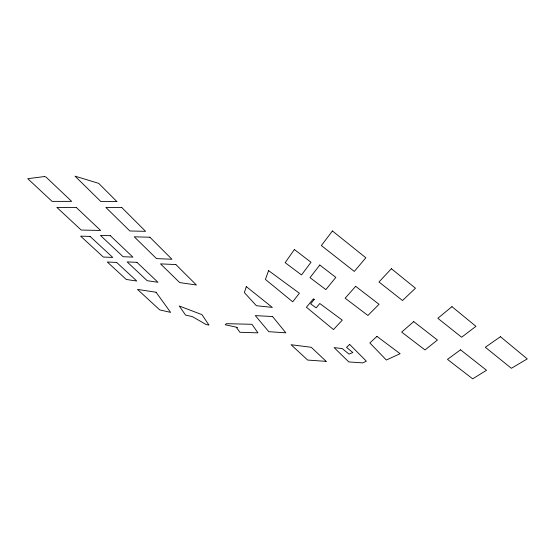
<?xml version="1.0" encoding="UTF-8"?>
<svg xmlns="http://www.w3.org/2000/svg" width="555" height="555" viewBox="0 0 555 555"><rect width="100%" height="100%" fill="white"/><g stroke="black" fill="none" stroke-linecap="round" stroke-linejoin="round"><path stroke-width="0.83" d="M246.309 286.623L244.38 292.596L256.382 305.708L272.339 307.408L246.309 286.623M268.592 270.625L265.401 279.408L292.714 301.802L299.374 293.248L268.592 270.625M294.372 249.514L285.166 262.681L301.525 274.954L311.008 262.251L294.372 249.514M332.431 230.97L321.366 245.56L354.305 271.416L365.849 257.777L332.431 230.97M319.777 265.04L310.009 277.666L325.875 289.613L335.81 277.368L319.777 265.04M314.241 299.429L310.689 303.869L316.177 307.865L319.77 303.516L342.282 320.145L333.472 329.559L306.429 307.234L313.415 298.819L314.241 299.429M355.658 286.311L345.148 298.208L367.896 315.455L379.037 304.293L355.658 286.311M391.386 268.717L378.982 281.989L402.514 300.519L415.466 288.218L391.386 268.717M237.193 327.388L236.694 327.887L239.913 332.285L257.95 332.854L251.963 324.307L226.357 323.669L225.247 324.751L237.193 327.388M349.65 344.419L346.563 347.409L352.841 352.55L349.046 354.118L342.296 348.623L334.103 347.59L348.79 361.922L362.713 362.894L366.342 361.152L349.65 344.419M376.956 336.406L369.838 342.934L386.37 360.035L400.106 353.688L376.956 336.406M413.725 321.616L401.66 332.098L424.998 349.955L437.423 340.028L413.725 321.616M451.937 306.644L437.839 318.286L461.635 337.232L475.961 326.333L451.937 306.644M460.532 349.81L447.476 359.383L472.68 378.85L486.534 370.275L460.532 349.81M500.45 336.698L485.313 347.27L511.37 368.291L527.25 358.905L500.45 336.698M44.372 176.566L27.75 178.689L52.101 201.382L71.671 201.375L46.009 177.066L44.372 176.566M116.897 201.59L100.927 201.597L75.008 176.15L98.686 183.358L116.897 201.59M121.781 207.521L105.88 207.452L129.877 230.984L145.59 231.324L121.781 207.521M76.333 207.494L56.867 207.41L81.21 230.041L100.628 230.464L76.333 207.494M110.348 235.688L100.441 235.431L123.106 256.715L132.895 257.118L110.348 235.688M149.871 237.221L134.248 236.819L156.517 258.602L171.946 259.247L149.871 237.221M90.049 236.402L80.628 236.152L103.292 257.034L112.769 257.437L90.049 236.402M136.946 262.342L127.137 261.904L147.193 280.698L157.967 282.28L136.946 262.342M175.873 264.569L160.527 263.875L179.681 282.578L196.408 285.013L175.873 264.569M116.654 262.432L107.295 262.009L126.29 279.477L136.78 281.031L116.654 262.432M272.56 316.544L255.3 315.608L268.842 331.703L285.825 332.813L272.56 316.544M326.153 361.367L307.671 360.07L291.063 344.717L311.279 347.291L326.153 361.367M208.833 324.925L206.231 324.606L192.412 316.648L185.599 315.094L179.23 305.999L201.944 314.636L208.833 324.925M156.052 292.235L137.487 289.412L159.736 309.891L170.621 312.382L156.052 292.235"/></g></svg>
